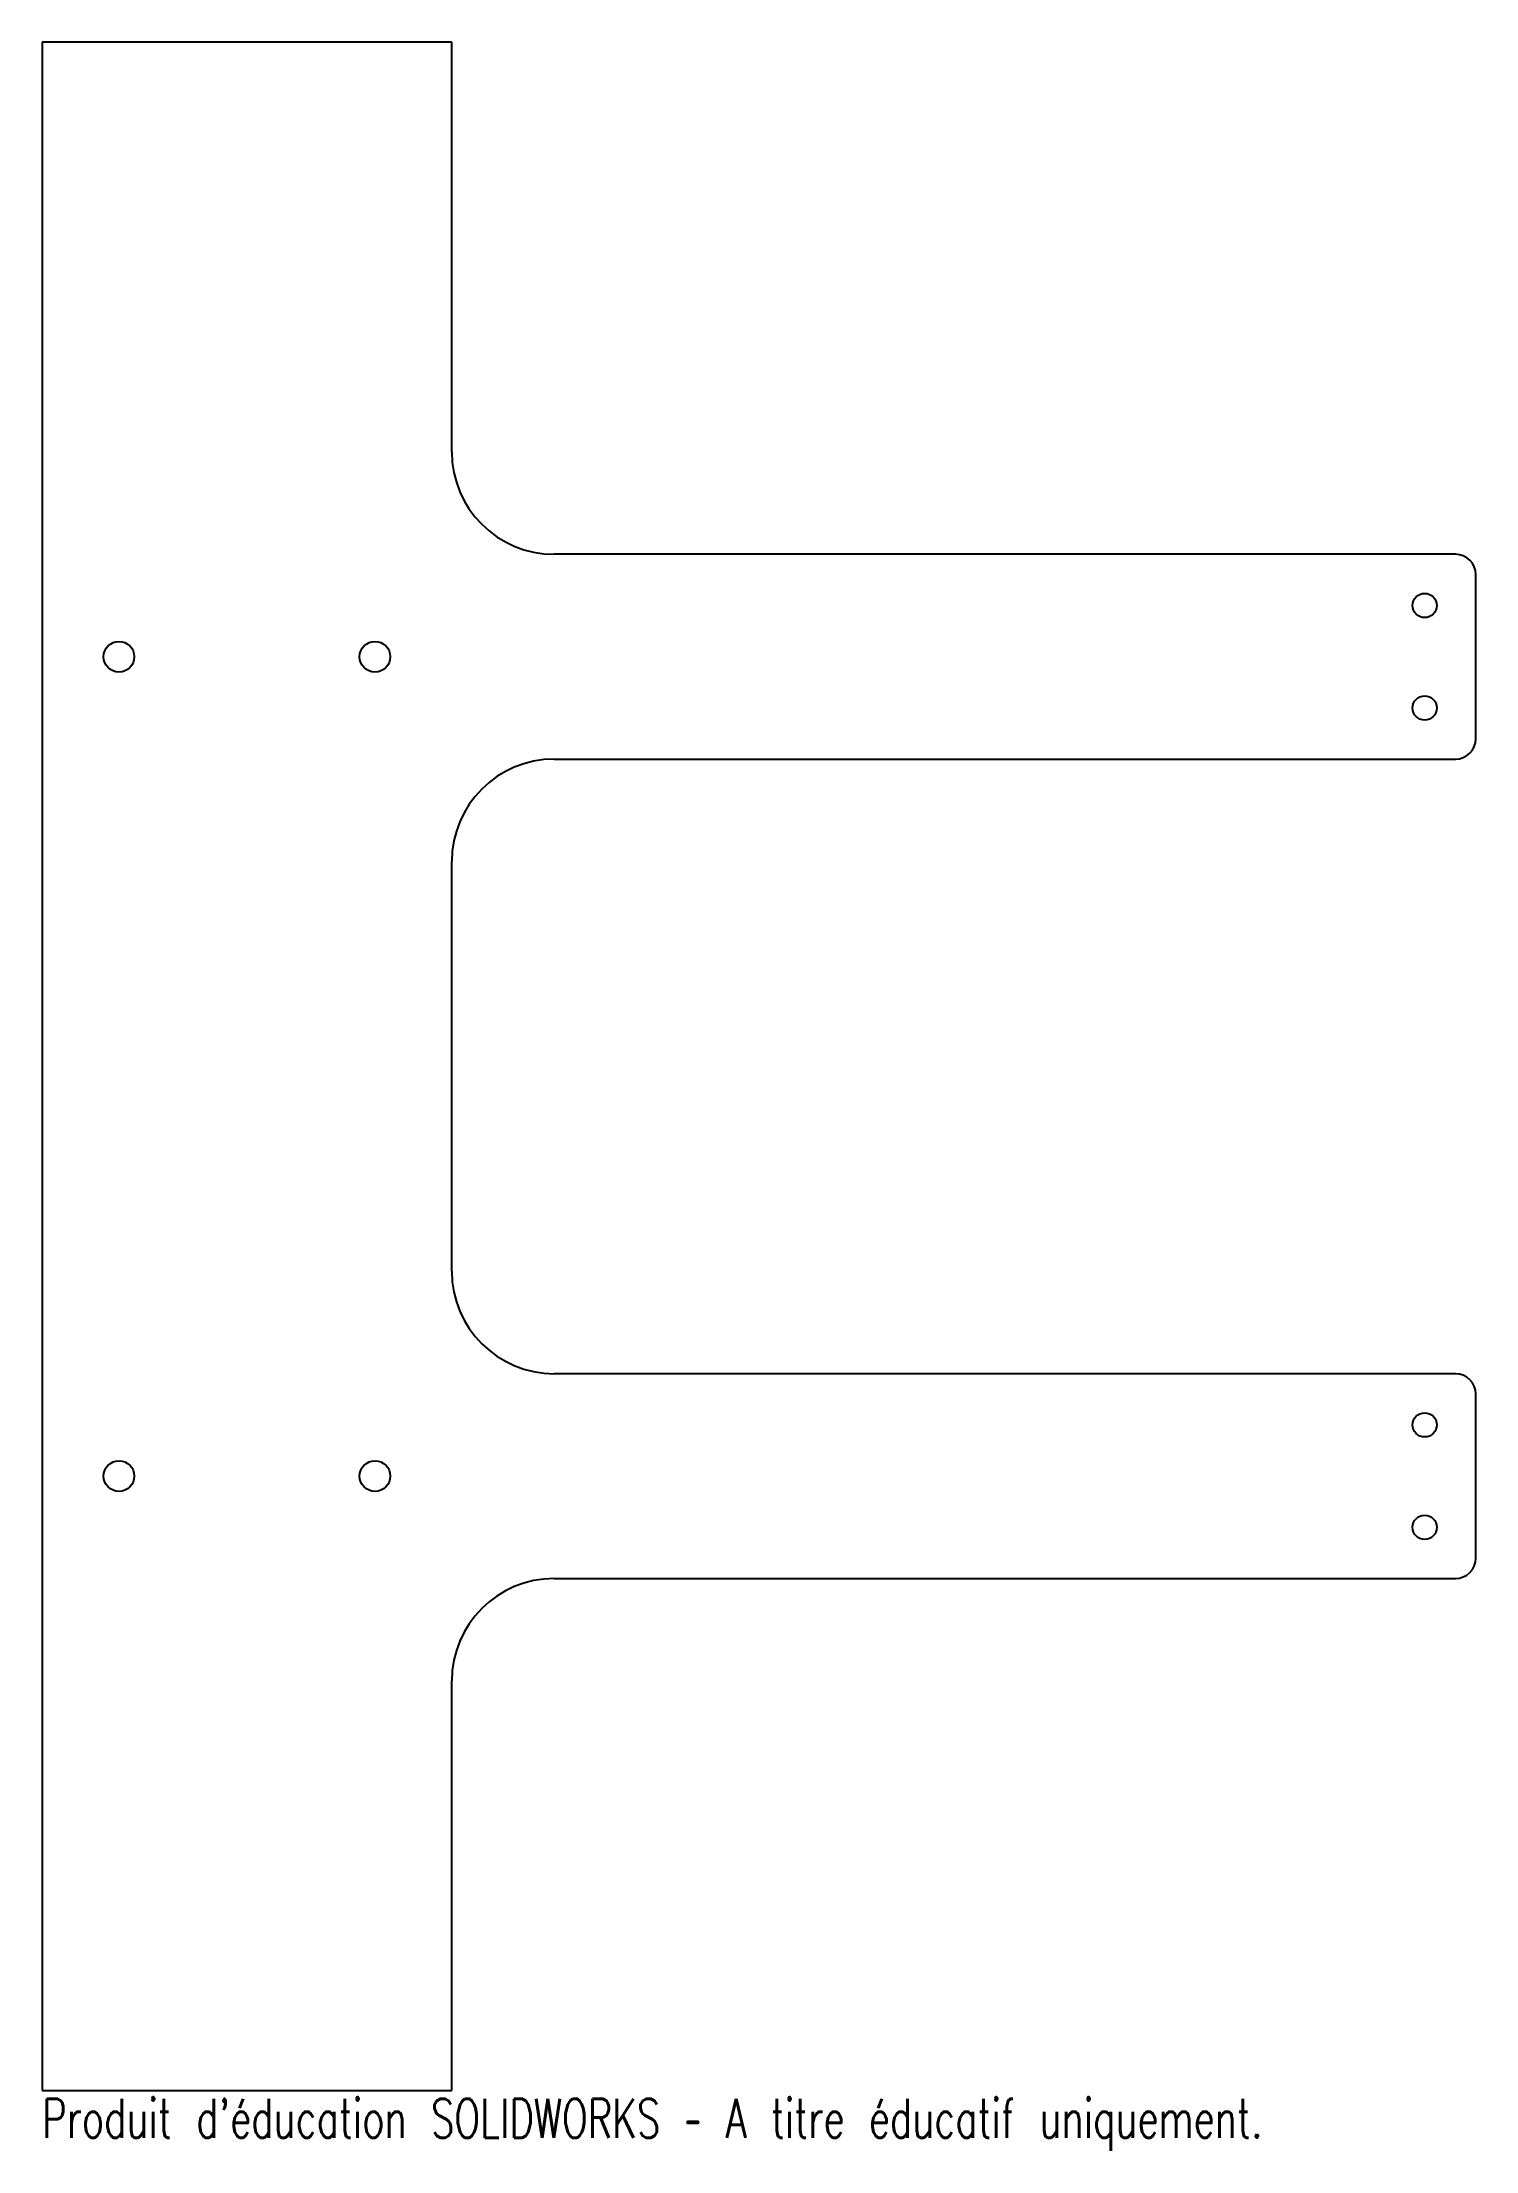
# Model space of a CAD drawing. Header units: inches. Extents: x -1 to 6, y -5.3 to 5.
import ezdxf

# ---------------------------------------------------------------- set-up
doc = ezdxf.new("R2010")
doc.units = ezdxf.units.IN
doc.header["$MEASUREMENT"] = 0
doc.styles.add('SLDTEXTSTYLE0', font='TXT', dxfattribs={"width": 0.7, "bigfont": 'bigfont'})

msp = doc.modelspace()

# ---------------------------------------------------------------- linework, layer by layer
at = {"color": 7, "linetype": 'Continuous', "lineweight": 25}
for p, q in [((-1, 5), (-1, -5)), ((1, 5), (-1, 5)), ((1, 3), (1, 5)), ((5.9, 2.5), (1.5, 2.5)), ((6, 1.6), (6, 2.4)), ((1.5, 1.5), (5.9, 1.5)), ((1, -1), (1, 1)), ((5.9, -1.5), (1.5, -1.5)), ((6, -2.4), (6, -1.6)), ((1.5, -2.5), (5.9, -2.5)), ((1, -5), (1, -3)), ((-1, -5), (1, -5))]:
    msp.add_line(p, q, dxfattribs=at)
for centre in [(5.75, 2.25), (5.75, 1.75), (5.75, -1.75), (5.75, -2.25)]:
    msp.add_circle(centre, 0.0591, dxfattribs=at)
at = {"color": 7, "linetype": 'Continuous'}
for centre in [(-0.625, 2), (0.625, 2), (-0.625, -2), (0.625, -2)]:
    msp.add_circle(centre, 0.0748, dxfattribs=at)
at = {"color": 7, "linetype": 'Continuous', "lineweight": 25}
for centre, radius, start, end in [((1.5, 3), 0.5, 180, 270), ((5.9, 2.4), 0.1, 0, 90), ((5.9, 1.6), 0.1, 270, 0), ((1.5, 1), 0.5, 90, 180), ((1.5, -1), 0.5, 180, 270), ((5.9, -1.6), 0.1, 0, 90), ((5.9, -2.4), 0.1, 270, 0), ((1.5, -3), 0.5, 90, 180)]:
    msp.add_arc(centre, radius, start, end, dxfattribs=at)

# ---------------------------------------------------------------- texts
at = {"color": 7, "linetype": 'Continuous', "insert": (-1, -5.04), "char_height": 0.1903, "attachment_point": 1, "style": 'SLDTEXTSTYLE0'}
msp.add_mtext("Produit d'éducation SOLIDWORKS – A titre éducatif uniquement.", dxfattribs=at)

doc.saveas('drawing.dxf')
